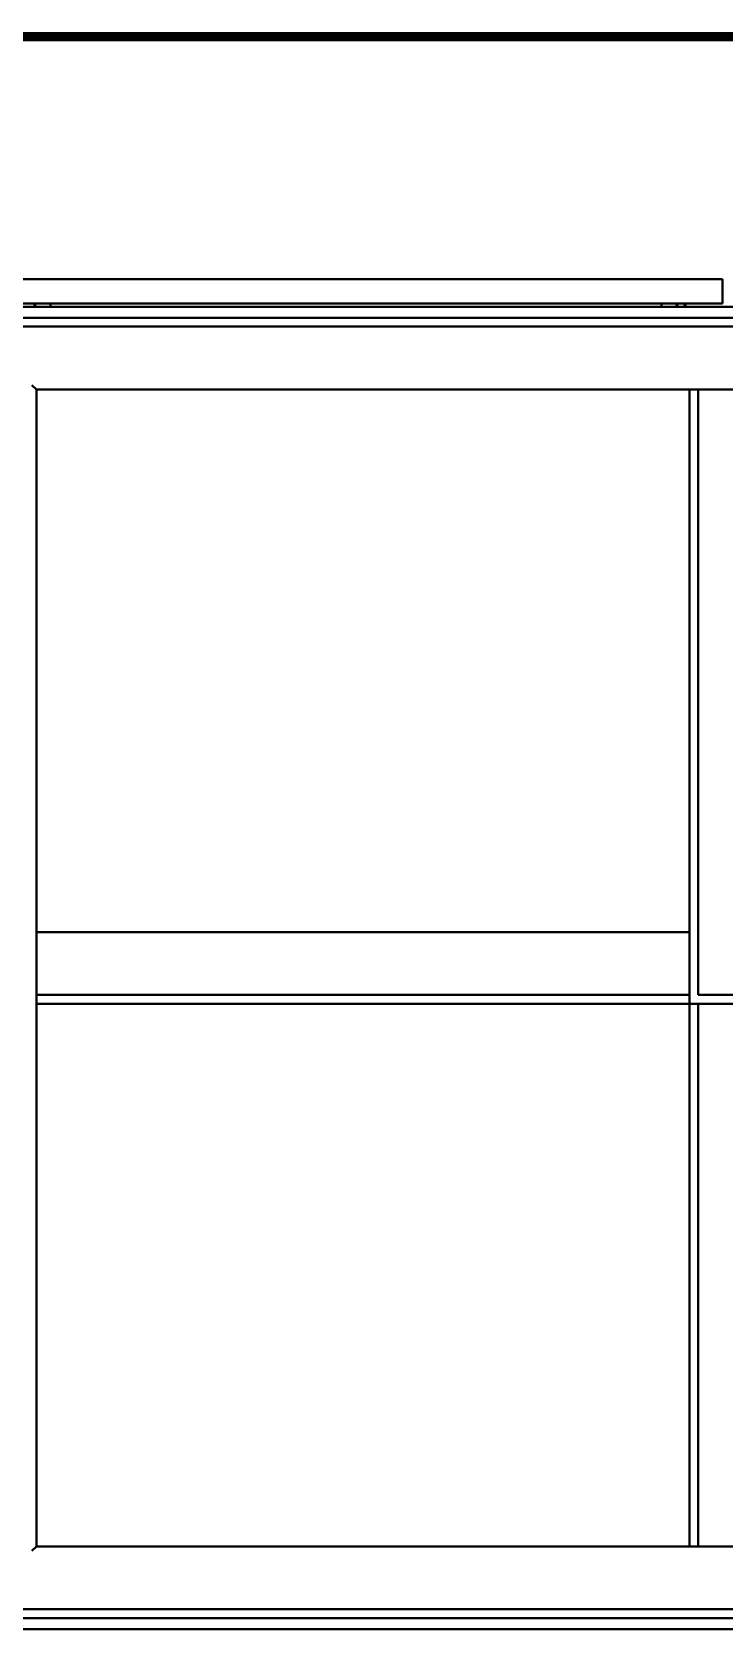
# Model space of a CAD drawing. Header units: millimetres. Extents: x 4969 to 37601, y -771 to 6478.
# Drawn here: x 19051 to 19679, y 4913 to 6362 of the extents above; entities that cross this region are included whole.
import ezdxf
from ezdxf.enums import TextEntityAlignment as Align

# ---------------------------------------------------------------- set-up
doc = ezdxf.new("R2010")
doc.units = ezdxf.units.MM
doc.header["$LTSCALE"] = 7
doc.header["$MEASUREMENT"] = 0
doc.layers.get('0').update_dxf_attribs({"linetype": 'CONTINUOUS'})
doc.layers.add('FORMAT-1', color=7, linetype='CONTINUOUS')
doc.layers.add('가시적인 것(ISO)', color=3, linetype='CONTINUOUS', lineweight=40)
doc.layers.add('가시적인 좁은 것(ISO)', color=3, linetype='CONTINUOUS', lineweight=35)
doc.styles.add('HAN', font='')
doc.styles.get('HAN').set_extended_font_data('GulimChe')

# ---------------------------------------------------------------- blocks, each defined once
blk = doc.blocks.new('format-a1')
at = {"layer": 'FORMAT-1', "color": 7, "const_width": 0.7}
blk.add_lwpolyline([(26, 10), (26, 592), (854, 592), (854, 10)], close=True, dxfattribs=at)
at = {"style": 'HAN'}
for tag, height, p in [('MODEL-NAME', 4.5, (811.39, 49.79)), ('SCALE', 4.05, (713.46, 41.94)), ('PART-NAME', 4.5, (811.39, 41.94)), ('DWG-NO', 4.5, (811.39, 34.02)), ('DRA-BY', 4.5, (623.33, 31.66)), ('CH-BY', 4.5, (648.06, 31.66)), ('APP-BY', 4.5, (672.8, 31.66)), ('관련업체명', 4.5, (733.83, 16.64)), ('DRA-DATE', 3.75, (623.33, 13.71)), ('CH-DATE', 3.75, (648.06, 13.71)), ('APP-DATE', 3.75, (672.8, 13.71))]:
    blk.add_attdef(tag, text='', height=height, dxfattribs=at).set_placement(p, align=Align.MIDDLE_CENTER)

msp = doc.modelspace()

# ---------------------------------------------------------------- linework, layer by layer
at = {"layer": '가시적인 것(ISO)'}
for p, q in [((18979.629, 6137.706), (19677.129, 6137.706)), ((19677.129, 6115.706), (19677.129, 6137.706)), ((19677.129, 6115.706), (18979.629, 6115.706)), ((20379.629, 6112.706), (18979.629, 6112.706)), ((20369.629, 6102.706), (18989.629, 6102.706)), ((19053.629, 6112.706), (19053.629, 6115.706)), ((19067.329, 6112.706), (19067.329, 6115.706)), ((19621.929, 6112.706), (19621.929, 6115.706)), ((19635.629, 6112.706), (19635.629, 6115.706)), ((19643.629, 6112.706), (19643.629, 6115.706)), ((20361.629, 6094.706), (18997.629, 6094.706)), ((19050.629, 6041.706), (19054.629, 6037.706)), ((19054.629, 6037.706), (19054.629, 5545.206)), ((19647.129, 6037.706), (19054.629, 6037.706)), ((19647.129, 6037.706), (19651.129, 6037.706)), ((19647.129, 4987.706), (19647.129, 6037.706)), ((19655.129, 6037.706), (19651.129, 6037.706)), ((19655.129, 5488.206), (19655.129, 6037.706)), ((19655.129, 6037.706), (19663.629, 6037.706)), ((19663.629, 6037.706), (19708.129, 6037.706)), ((19054.629, 5545.206), (19054.629, 5541.206)), ((19647.129, 5545.206), (19054.629, 5545.206)), ((19054.629, 5496.706), (19054.629, 5541.206)), ((19054.629, 5488.206), (19054.629, 5496.706)), ((19054.629, 5488.206), (19054.629, 5484.206)), ((19647.129, 5488.206), (19054.629, 5488.206)), ((19054.629, 5480.206), (19054.629, 5484.206)), ((19054.629, 5480.206), (19054.629, 4987.706)), ((20304.629, 5480.206), (19054.629, 5480.206)), ((20304.629, 5488.206), (19655.129, 5488.206)), ((19655.129, 4987.706), (19655.129, 5480.206)), ((19050.629, 4983.706), (19054.629, 4987.706)), ((19054.629, 4987.706), (19647.129, 4987.706)), ((19651.129, 4987.706), (19647.129, 4987.706)), ((19651.129, 4987.706), (19655.129, 4987.706)), ((19663.629, 4987.706), (19655.129, 4987.706)), ((19708.129, 4987.706), (19663.629, 4987.706)), ((18997.629, 4930.706), (20361.629, 4930.706)), ((18989.629, 4922.706), (20369.629, 4922.706)), ((18979.629, 4912.706), (20379.629, 4912.706))]:
    msp.add_line(p, q, dxfattribs=at)
at = {"layer": '가시적인 좁은 것(ISO)'}
for p, q in [((19052.885, 6112.706), (19052.885, 6115.706)), ((19636.373, 6115.706), (19636.373, 6112.706)), ((19642.885, 6112.706), (19642.885, 6115.706))]:
    msp.add_line(p, q, dxfattribs=at)

# ---------------------------------------------------------------- block references
at = {"xscale": 12, "yscale": 12, "zscale": 12}
msp.add_blockref('format-a1', (15544.635, -746.069), dxfattribs=at)

doc.saveas('drawing.dxf')
